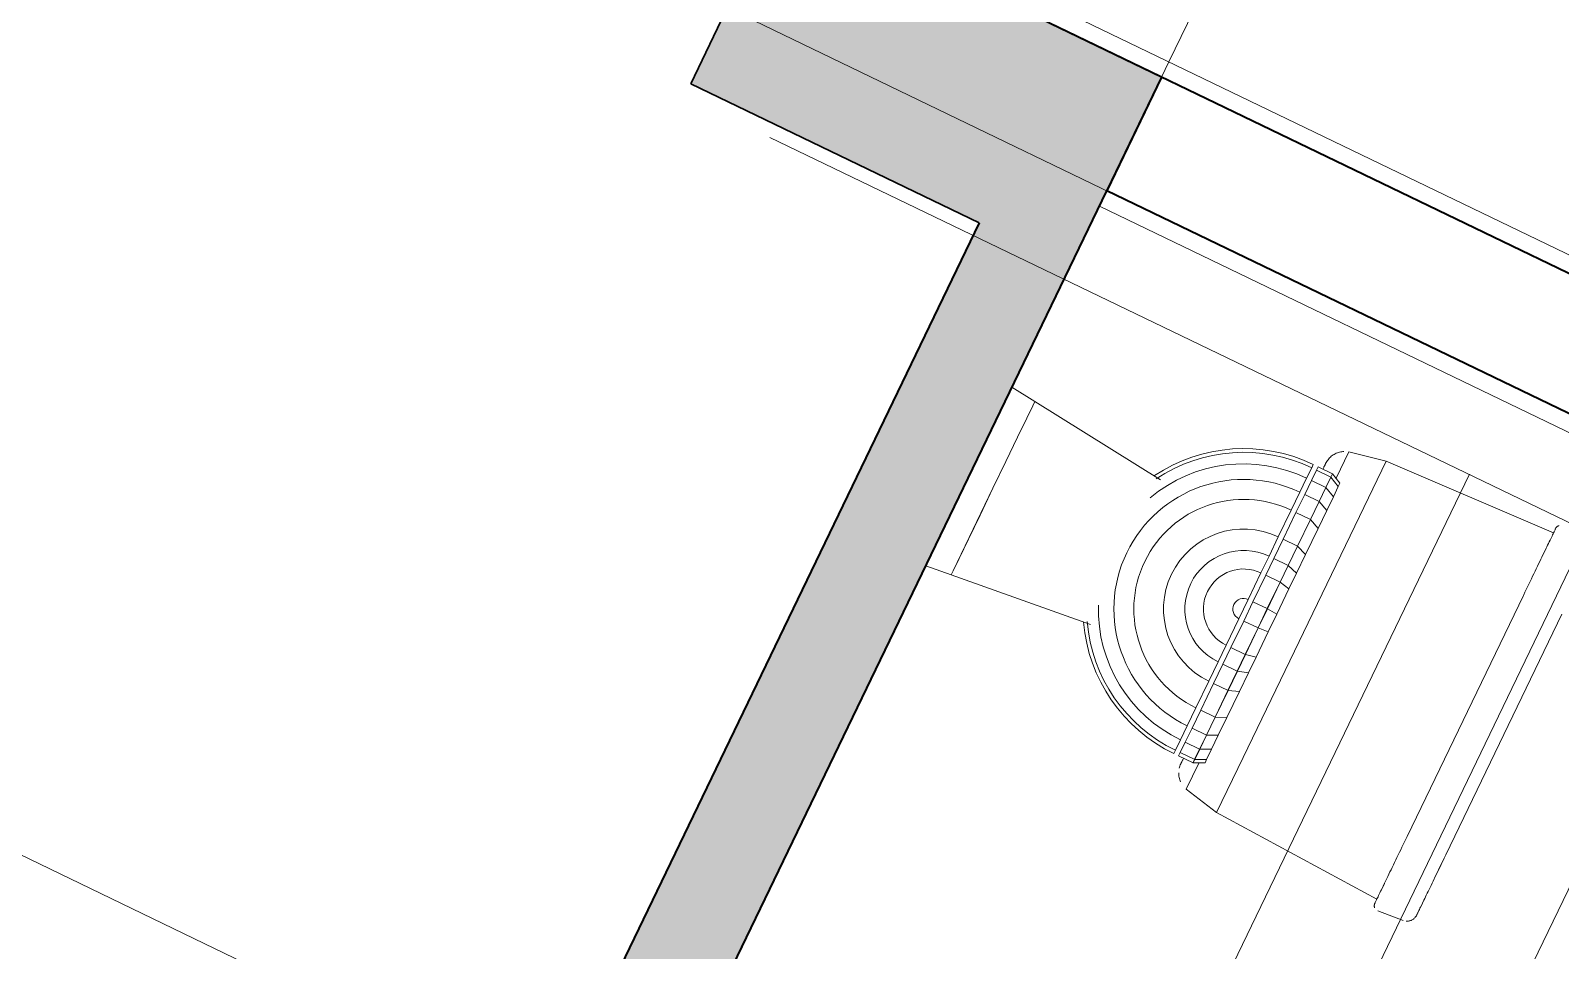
# Model space of a CAD drawing. Header units: millimetres. Extents: x 1373 to 40779, y 1939 to 6439.
# Drawn here: x 4573.24 to 4618.63, y 4648.22 to 4675.52 of the extents above; entities that cross this region are included whole.
import ezdxf

# ---------------------------------------------------------------- set-up
doc = ezdxf.new("R2010")
doc.units = ezdxf.units.MM
doc.linetypes.add('IMPORT-CENTER2', pattern=[112.5, 75, -12.5, 12.5, -12.5])
for name, color, linetype, lineweight in [('A-AREA-IDEN', 2, 'Continuous', 18), ('A-DETL', 6, 'Continuous', 30), ('A-DETL-GENF', 92, 'Continuous', 18), ('A-FLOR-FNSH', 192, 'Continuous', 35), ('A-WALL', 20, 'Continuous', 9), ('A-WALL-FNSH', 113, 'Continuous', 18), ('HESAPLAMALAR', 2, 'Continuous', 30), ('P-SANR-FIXT', 6, 'Continuous', 18), ('S-GRID', 252, 'IMPORT-CENTER2', 5), ('S-STRS', 31, 'Continuous', 18), ('YAZI', 2, 'Continuous', 18)]:
    doc.layers.add(name, color=color, linetype=linetype, lineweight=lineweight)

# ---------------------------------------------------------------- blocks, each defined once
blk = doc.blocks.new('A$Cb0e8746a')
at = {"layer": 'YAZI', "linetype": 'Continuous', "lineweight": 0}
for p, q in [((0.02, 171.86), (0.09, 0)), ((150.05, 124.15), (0.02, 124.15)), ((150.05, 107.74), (0.02, 107.74)), ((150.05, 92.15), (0, 92.15))]:
    blk.add_line(p, q, dxfattribs=at)
blk = doc.blocks.new('A$C30a75ea0')
at = {"layer": 'A-DETL-GENF'}
h = blk.add_hatch(dxfattribs=at)
h.set_pattern_fill('ANSI33', color=153, style=0)
h.set_pattern_definition([(45, (-27770.17, 3654.365), (-4.490128, 4.490128), []), (45, (-27765.68, 3654.365), (-4.490128, 4.490128), [3.175, -1.5875])])
h.paths.add_polyline_path([(1940.75, 535.19), (1940.75, 2323.19), (2190.75, 2323.19), (2190.75, 2285.19), (2215.75, 2285.19), (2215.75, 2323.19), (2791.04, 2323.19), (2791.04, 2285.19), (2816.04, 2285.19), (2816.04, 2323.19), (2997.07, 2323.19), (2997.07, 2335.19), (2190.75, 2335.19), (1940.75, 2335.19), (1940.75, 2500.19), (1700.75, 2500.19), (1700.75, 2335.19), (601.03, 2335.19), (601.03, 2323.19), (731.03, 2323.19), (731.03, 2285.19), (756.03, 2285.19), (756.03, 2323.19), (1245.75, 2323.19), (1245.75, 2285.19), (1270.75, 2285.19), (1270.75, 2323.19), (1700.75, 2323.19), (1700.75, 2035.19), (630.76, 2035.19), (630.76, 2023.19), (731.03, 2023.19), (731.03, 1985.19), (756.03, 1985.19), (756.03, 2023.19), (1245.75, 2023.19), (1245.75, 1985.19), (1270.75, 1985.19), (1270.75, 2023.19), (1700.75, 2023.19), (1700.75, 1735.19), (630.76, 1735.19), (630.76, 1723.19), (731.03, 1723.19), (731.03, 1685.19), (756.03, 1685.19), (756.03, 1723.19), (1245.75, 1723.19), (1245.75, 1685.19), (1270.75, 1685.19), (1270.75, 1723.19), (1700.75, 1723.19), (1700.75, 1435.19), (630.76, 1435.19), (630.76, 1423.19), (731.03, 1423.19), (731.03, 1385.19), (756.03, 1385.19), (756.03, 1423.19), (1245.75, 1423.19), (1245.75, 1385.19), (1270.75, 1385.19), (1270.75, 1423.19), (1700.75, 1423.19), (1700.75, 1135.19), (630.76, 1135.19), (630.76, 1123.19), (731.03, 1123.19), (731.03, 1085.19), (756.03, 1085.19), (756.03, 1123.19), (1245.75, 1123.19), (1245.75, 1085.19), (1270.75, 1085.19), (1270.75, 1123.19), (1700.75, 1123.19), (1700.75, 835.19), (731.03, 835.19), (731.03, 805.19), (430.71, 805.19), (430.72, 535.19), (430.72, 505.19), (731.03, 505.19), (731.03, 475.19), (1700.75, 475.19), (1700.75, 345.19), (1940.75, 345.19), (1940.75, 475.19), (2816.04, 475.19), (2866.04, 475.19), (2866.04, 535.19), (2816.04, 535.19), (2816.04, 835.19), (2791.9, 835.19), (2190.75, 835.19), (2190.75, 785.19), (2215.75, 785.19), (2215.75, 823.19), (2791.9, 823.19), (2791.9, 535.19)])
h.paths.add_polyline_path([(1915.75, 385.19), (1725.75, 385.19), (1725.75, 535.19), (1725.75, 2485.19), (1915.75, 2485.19), (1915.75, 2035.19), (1915.75, 535.19)], flags=16)
h.paths.add_polyline_path([(1700.75, 535.19), (455.71, 535.19), (455.71, 790.56), (731.03, 790.56), (756.03, 789.56), (756.03, 823.19), (1245.75, 823.19), (1245.75, 785.19), (1270.75, 785.19), (1270.75, 823.19), (1700.75, 823.19)], flags=16)
at = {"layer": 'A-DETL'}
blk.add_lwpolyline([(731.03, 835.19), (731.03, 805.19), (430.71, 805.19), (430.72, 535.19), (430.72, 505.19), (731.03, 505.19), (731.03, 475.19), (1700.75, 475.19), (1700.75, 345.19), (1940.75, 345.19), (1940.75, 475.19), (2816.04, 475.19), (2866.04, 475.19), (2866.04, 535.19), (2816.04, 535.19), (2816.04, 835.19), (2791.9, 835.19), (2190.75, 835.19), (2190.75, 785.19), (2215.75, 785.19), (2215.75, 823.19), (2791.9, 823.19), (2791.9, 535.19), (1940.75, 535.19)], dxfattribs=at)
at = {"layer": 'A-FLOR-FNSH', "color": 250}
for p, q in [((2789.84, 835.19), (2205.75, 835.19)), ((2215.75, 823.19), (2789.84, 823.19))]:
    blk.add_line(p, q, dxfattribs=at)
at = {"layer": 'A-WALL', "lineweight": 35}
for p, q in [((2205.75, 1085.19), (2205.75, 835.19)), ((2190.75, 943.7), (2190.75, 717.19)), ((2190.75, 835.19), (2205.75, 835.19))]:
    blk.add_line(p, q, dxfattribs=at)
at = {"layer": 'A-WALL'}
blk.add_line((2332.75, 823.19), (2332.75, 535.19), dxfattribs=at)
at = {"layer": 'A-WALL-FNSH', "color": 7, "lineweight": 9}
for p, q in [((2188.75, 2023.19), (2188.75, 535.19)), ((2207.75, 835.19), (2207.75, 1085.19)), ((2188.75, 835.19), (2190.75, 835.19))]:
    blk.add_line(p, q, dxfattribs=at)
at = {"layer": 'P-SANR-FIXT', "color": 8}
for p, q in [((2259.28, 905.68), (2227.53, 905.68)), ((2259.37, 905.68), (2259.28, 905.68)), ((2259.69, 905.68), (2259.37, 905.68)), ((2260, 905.68), (2259.69, 905.68)), ((2260.32, 905.68), (2260, 905.68)), ((2260.63, 905.68), (2260.32, 905.68)), ((2262.35, 905.68), (2260.55, 905.68)), ((2262.35, 905.68), (2260.55, 905.68)), ((2260.94, 905.68), (2260.63, 905.68)), ((2261.25, 905.68), (2260.94, 905.68)), ((2261.55, 905.68), (2261.25, 905.68)), ((2261.85, 905.68), (2261.55, 905.68)), ((2262.15, 905.68), (2261.85, 905.68)), ((2262.44, 905.68), (2262.15, 905.68)), ((2262.73, 905.68), (2262.44, 905.68)), ((2263.01, 905.68), (2262.73, 905.68)), ((2263.29, 905.68), (2263.01, 905.68)), ((2263.56, 905.68), (2263.29, 905.68)), ((2263.82, 905.68), (2263.56, 905.68)), ((2264.08, 905.68), (2263.82, 905.68)), ((2264.33, 905.68), (2264.08, 905.68)), ((2264.57, 905.68), (2264.33, 905.68)), ((2264.8, 905.68), (2264.57, 905.68)), ((2265.02, 905.68), (2264.8, 905.68)), ((2266.27, 905.68), (2264.99, 905.68)), ((2266.27, 905.68), (2264.99, 905.68)), ((2265.24, 905.68), (2265.02, 905.68)), ((2265.44, 905.68), (2265.24, 905.68)), ((2265.63, 905.68), (2265.44, 905.68)), ((2265.82, 905.68), (2265.63, 905.68)), ((2265.99, 905.68), (2265.82, 905.68)), ((2266.15, 905.68), (2265.99, 905.68)), ((2266.31, 905.68), (2266.15, 905.68)), ((2266.45, 905.68), (2266.31, 905.68)), ((2266.58, 905.68), (2266.45, 905.68)), ((2266.69, 905.68), (2266.58, 905.68)), ((2266.8, 905.68), (2266.69, 905.68)), ((2266.89, 905.68), (2266.8, 905.68)), ((2266.97, 905.68), (2266.89, 905.68)), ((2267.04, 905.68), (2266.97, 905.68)), ((2267.1, 905.68), (2267.04, 905.68)), ((2267.14, 905.68), (2267.1, 905.68)), ((2267.17, 905.68), (2267.14, 905.68)), ((2267.19, 905.68), (2267.17, 905.68)), ((2267.2, 905.68), (2267.19, 905.68)), ((2268.75, 901.29), (2268.47, 904.52)), ((2218.7, 900.6), (2218.71, 900.6)), ((2218.71, 900.6), (2218.73, 900.6)), ((2218.73, 900.6), (2218.76, 900.6)), ((2218.76, 900.6), (2218.81, 900.6)), ((2218.81, 900.6), (2218.88, 900.6)), ((2218.88, 900.6), (2218.95, 900.6)), ((2218.95, 900.6), (2219.05, 900.6)), ((2219.05, 900.6), (2219.15, 900.6)), ((2219.15, 900.6), (2219.27, 900.6)), ((2219.27, 900.6), (2219.4, 900.6)), ((2219.28, 900.6), (2220.26, 879.01)), ((2219.4, 900.6), (2219.54, 900.6)), ((2219.54, 900.6), (2219.7, 900.6)), ((2219.7, 900.6), (2219.87, 900.6)), ((2219.87, 900.6), (2220.05, 900.6)), ((2220.05, 900.6), (2220.24, 900.6)), ((2220.24, 900.6), (2220.45, 900.6)), ((2220.45, 900.6), (2220.67, 900.6)), ((2220.67, 900.6), (2220.89, 900.6)), ((2220.89, 900.6), (2221.13, 900.6)), ((2221.13, 900.6), (2221.38, 900.6)), ((2222.3, 900.6), (2221.31, 900.6)), ((2221.38, 900.6), (2221.64, 900.6)), ((2221.64, 900.6), (2221.91, 900.6)), ((2221.91, 900.6), (2222.18, 900.6)), ((2222.18, 900.6), (2222.47, 900.6)), ((2222.47, 900.6), (2222.76, 900.6)), ((2222.76, 900.6), (2223.06, 900.6)), ((2223.06, 900.6), (2223.37, 900.6)), ((2223.37, 900.6), (2223.69, 900.6)), ((2223.69, 900.6), (2224.01, 900.6)), ((2224.01, 900.6), (2224.33, 900.6)), ((2224.33, 900.6), (2224.66, 900.6)), ((2224.66, 900.6), (2225, 900.6)), ((2225, 900.6), (2225.34, 900.6)), ((2225.34, 900.6), (2225.69, 900.6)), ((2225.69, 900.6), (2226.03, 900.6)), ((2226.03, 900.6), (2226.38, 900.6)), ((2226.38, 900.6), (2226.73, 900.6)), ((2226.73, 900.6), (2227.08, 900.6)), ((2227.08, 900.6), (2227.44, 900.6)), ((2227.44, 900.6), (2227.53, 900.6)), ((2227.53, 900.6), (2259.28, 900.6)), ((2259.28, 900.6), (2259.64, 900.6)), ((2259.64, 900.6), (2259.99, 900.6)), ((2259.99, 900.6), (2260.34, 900.6)), ((2260.34, 900.6), (2260.69, 900.6)), ((2260.69, 900.6), (2261.04, 900.6)), ((2261.04, 900.6), (2261.38, 900.6)), ((2261.38, 900.6), (2261.72, 900.6)), ((2261.72, 900.6), (2262.06, 900.6)), ((2262.06, 900.6), (2262.39, 900.6)), ((2262.39, 900.6), (2262.72, 900.6)), ((2262.72, 900.6), (2263.05, 900.6)), ((2263.05, 900.6), (2263.36, 900.6)), ((2263.36, 900.6), (2263.67, 900.6)), ((2263.67, 900.6), (2263.97, 900.6)), ((2263.97, 900.6), (2264.27, 900.6)), ((2264.27, 900.6), (2264.56, 900.6)), ((2264.56, 900.6), (2264.84, 900.6)), ((2264.84, 900.6), (2265.11, 900.6)), ((2265.11, 900.6), (2265.37, 900.6)), ((2265.37, 900.6), (2265.62, 900.6)), ((2266.51, 900.6), (2265.51, 900.6)), ((2265.62, 900.6), (2265.86, 900.6)), ((2265.86, 900.6), (2266.09, 900.6)), ((2266.09, 900.6), (2266.31, 900.6)), ((2266.31, 900.6), (2266.52, 900.6)), ((2266.52, 900.6), (2266.72, 900.6)), ((2266.56, 879.01), (2267.54, 900.6)), ((2266.72, 900.6), (2266.9, 900.6)), ((2266.9, 900.6), (2267.07, 900.6)), ((2267.07, 900.6), (2267.23, 900.6)), ((2267.23, 900.6), (2267.38, 900.6)), ((2267.38, 900.6), (2267.52, 900.6)), ((2267.52, 900.6), (2267.64, 900.6)), ((2267.64, 900.6), (2267.74, 900.6)), ((2267.74, 900.6), (2267.84, 900.6)), ((2267.84, 900.6), (2267.92, 900.6)), ((2267.92, 900.6), (2267.99, 900.6)), ((2267.99, 900.6), (2268.04, 900.6)), ((2268.04, 900.6), (2268.08, 900.6)), ((2268.08, 900.6), (2268.1, 900.6)), ((2268.1, 900.6), (2268.11, 900.6)), ((2268.11, 900.6), (2268.12, 900.6)), ((2220.26, 879.01), (2221.17, 874.54)), ((2227.53, 879.01), (2220.26, 879.01)), ((2227.53, 879.01), (2259.28, 879.01)), ((2266.56, 879.01), (2259.28, 879.01)), ((2265.64, 874.54), (2266.56, 879.01)), ((2224.63, 874.54), (2221.17, 874.54)), ((2224.36, 873.91), (2225, 875.2)), ((2224.36, 873.93), (2224.8, 873.93)), ((2224.36, 872.02), (2224.36, 873.93)), ((2224.8, 873.91), (2224.36, 873.91)), ((2224.8, 873.91), (2225.43, 875.2)), ((2226.17, 873.91), (2224.8, 873.91)), ((2224.8, 872.02), (2224.8, 873.91)), ((2224.81, 873.93), (2226.17, 873.93)), ((2225, 875.2), (2225.43, 875.2)), ((2225.43, 875.2), (2226.77, 875.2)), ((2226.17, 873.91), (2226.77, 875.2)), ((2226.17, 873.93), (2228.02, 873.93)), ((2228.02, 873.91), (2226.17, 873.91)), ((2226.17, 872.02), (2226.17, 873.91)), ((2226.77, 875.2), (2228.6, 875.2)), ((2228.02, 873.91), (2228.6, 875.2)), ((2228.02, 873.93), (2230.39, 873.93)), ((2228.02, 872.02), (2228.02, 873.93)), ((2230.39, 873.91), (2228.02, 873.91)), ((2228.6, 875.2), (2230.94, 875.2)), ((2230.39, 873.91), (2230.94, 875.2)), ((2230.39, 873.93), (2233.91, 873.93)), ((2233.91, 873.91), (2230.39, 873.91)), ((2230.39, 872.02), (2230.39, 873.91)), ((2230.94, 875.2), (2234.4, 875.2)), ((2233.91, 873.93), (2234.4, 875.2)), ((2233.91, 873.93), (2236.45, 873.93)), ((2236.45, 873.91), (2233.91, 873.91)), ((2233.91, 872.02), (2233.91, 873.91)), ((2234.4, 875.2), (2236.84, 875.2)), ((2236.45, 873.93), (2236.84, 875.2)), ((2236.45, 873.93), (2238.65, 873.93)), ((2236.45, 872.02), (2236.45, 873.93)), ((2238.65, 873.91), (2236.45, 873.91)), ((2236.84, 875.2), (2238.92, 875.2)), ((2238.65, 873.93), (2238.92, 875.2)), ((2238.65, 873.93), (2242.14, 873.93)), ((2238.65, 872.02), (2238.65, 873.93)), ((2242.14, 873.91), (2238.65, 873.91)), ((2238.92, 875.2), (2242.25, 875.2)), ((2242.14, 873.93), (2242.25, 875.2)), ((2242.14, 873.93), (2244.68, 873.93)), ((2244.68, 873.91), (2242.14, 873.91)), ((2242.14, 872.02), (2242.14, 873.91)), ((2242.25, 875.2), (2244.57, 875.2)), ((2244.68, 873.93), (2244.57, 875.2)), ((2244.57, 875.2), (2247.9, 875.2)), ((2244.68, 873.93), (2248.16, 873.93)), ((2244.68, 872.02), (2244.68, 873.93)), ((2248.17, 873.91), (2244.68, 873.91)), ((2248.16, 873.93), (2247.9, 875.2)), ((2247.9, 875.2), (2249.98, 875.2)), ((2248.17, 873.93), (2250.36, 873.93)), ((2250.37, 873.91), (2248.17, 873.91)), ((2248.17, 872.02), (2248.17, 873.91)), ((2250.36, 873.93), (2249.98, 875.2)), ((2249.98, 875.2), (2252.42, 875.2)), ((2250.37, 873.93), (2252.91, 873.93)), ((2252.91, 873.91), (2250.37, 873.91)), ((2250.37, 872.02), (2250.37, 873.91)), ((2252.9, 873.93), (2252.42, 875.2)), ((2252.42, 875.2), (2255.88, 875.2)), ((2252.91, 873.93), (2256.43, 873.93)), ((2252.91, 872.02), (2252.91, 873.93)), ((2256.43, 873.91), (2252.91, 873.91)), ((2256.43, 873.91), (2255.88, 875.2)), ((2255.88, 875.2), (2258.21, 875.2)), ((2256.43, 873.93), (2258.8, 873.93)), ((2256.43, 872.02), (2256.43, 873.93)), ((2258.8, 873.91), (2256.43, 873.91)), ((2258.8, 873.91), (2258.21, 875.2)), ((2258.21, 875.2), (2260.04, 875.2)), ((2258.8, 873.93), (2260.64, 873.93)), ((2258.8, 872.02), (2258.8, 873.93)), ((2260.65, 873.91), (2258.8, 873.91)), ((2260.65, 873.91), (2260.04, 875.2)), ((2260.04, 875.2), (2261.39, 875.2)), ((2260.65, 873.93), (2262.02, 873.93)), ((2262.02, 873.91), (2260.65, 873.91)), ((2260.65, 872.02), (2260.65, 873.91)), ((2262.02, 873.91), (2261.39, 875.2)), ((2261.39, 875.2), (2261.82, 875.2)), ((2262.46, 873.91), (2261.82, 875.2)), ((2262.02, 873.93), (2262.46, 873.93)), ((2262.02, 872.02), (2262.02, 873.93)), ((2262.46, 873.91), (2262.02, 873.91)), ((2265.64, 874.54), (2262.19, 874.54)), ((2262.46, 872.02), (2262.46, 873.93)), ((2223.63, 872.66), (2223.63, 872.66)), ((2223.63, 872.66), (2223.64, 872.66)), ((2223.64, 872.66), (2223.66, 872.66)), ((2223.66, 872.66), (2223.68, 872.66)), ((2223.68, 872.66), (2223.71, 872.66)), ((2223.71, 872.66), (2223.74, 872.66)), ((2223.74, 872.66), (2223.78, 872.66)), ((2223.78, 872.66), (2223.83, 872.66)), ((2223.83, 872.66), (2223.88, 872.66)), ((2223.88, 872.66), (2223.94, 872.66)), ((2223.94, 872.66), (2224, 872.66)), ((2224, 872.66), (2224.07, 872.66)), ((2224.07, 872.66), (2224.14, 872.66)), ((2224.14, 872.66), (2224.22, 872.66)), ((2224.22, 872.66), (2224.31, 872.66)), ((2224.8, 872.02), (2224.36, 872.02)), ((2226.17, 872.02), (2224.8, 872.02)), ((2228.02, 872.02), (2226.17, 872.02)), ((2230.39, 872.02), (2228.02, 872.02)), ((2233.91, 872.02), (2230.39, 872.02)), ((2236.45, 872.02), (2233.91, 872.02)), ((2238.65, 872.02), (2236.45, 872.02)), ((2242.14, 872.02), (2238.65, 872.02)), ((2244.68, 872.02), (2242.14, 872.02)), ((2248.17, 872.02), (2244.68, 872.02)), ((2250.37, 872.02), (2248.17, 872.02)), ((2252.91, 872.02), (2250.37, 872.02)), ((2256.43, 872.02), (2252.91, 872.02)), ((2258.8, 872.02), (2256.43, 872.02)), ((2260.65, 872.02), (2258.8, 872.02)), ((2262.02, 872.02), (2260.65, 872.02)), ((2262.46, 872.02), (2262.02, 872.02)), ((2262.48, 872.66), (2262.57, 872.66)), ((2262.57, 872.66), (2262.65, 872.66)), ((2262.65, 872.66), (2262.73, 872.66)), ((2262.73, 872.66), (2262.8, 872.66)), ((2262.8, 872.66), (2262.86, 872.66)), ((2262.86, 872.66), (2262.92, 872.66)), ((2262.92, 872.66), (2262.98, 872.66)), ((2262.98, 872.66), (2263.03, 872.66)), ((2263.03, 872.66), (2263.07, 872.66)), ((2263.07, 872.66), (2263.1, 872.66)), ((2263.1, 872.66), (2263.13, 872.66)), ((2263.13, 872.66), (2263.16, 872.66)), ((2263.16, 872.66), (2263.17, 872.66)), ((2263.17, 872.66), (2263.18, 872.66)), ((2263.18, 872.66), (2263.19, 872.66)), ((2224.36, 871.39), (2224.8, 871.39)), ((2224.8, 871.39), (2226.17, 871.39)), ((2226.17, 871.39), (2228.02, 871.39)), ((2228.02, 871.39), (2230.39, 871.39)), ((2230.39, 871.39), (2233.91, 871.39)), ((2233.91, 871.39), (2236.45, 871.39)), ((2236.45, 871.39), (2238.65, 871.39)), ((2238.65, 871.39), (2242.14, 871.39)), ((2242.14, 871.39), (2243.41, 871.39)), ((2243.41, 871.39), (2244.68, 871.39)), ((2244.68, 871.39), (2248.17, 871.39)), ((2248.17, 871.39), (2250.37, 871.39)), ((2250.37, 871.39), (2252.91, 871.39)), ((2252.91, 871.39), (2256.43, 871.39)), ((2256.43, 871.39), (2258.8, 871.39)), ((2258.8, 871.39), (2260.65, 871.39)), ((2260.65, 871.39), (2262.02, 871.39)), ((2262.02, 871.39), (2262.46, 871.39)), ((2233.88, 855.83), (2231.98, 838.37)), ((2254.84, 838.37), (2252.93, 855.83)), ((2231.98, 838.37), (2231.63, 835.19)), ((2231.98, 838.37), (2232.54, 838.37)), ((2232.54, 838.37), (2231.98, 838.37)), ((2232.54, 838.37), (2234.16, 838.37)), ((2234.16, 838.37), (2232.54, 838.37)), ((2234.16, 838.37), (2236.69, 838.37)), ((2236.69, 838.37), (2234.16, 838.37)), ((2236.69, 838.37), (2239.88, 838.37)), ((2239.88, 838.37), (2236.69, 838.37)), ((2239.88, 838.37), (2243.41, 838.37)), ((2243.41, 838.37), (2239.88, 838.37)), ((2243.41, 838.37), (2246.94, 838.37)), ((2254.28, 838.37), (2243.41, 838.37)), ((2246.94, 838.37), (2250.13, 838.37)), ((2250.13, 838.37), (2252.66, 838.37)), ((2252.66, 838.37), (2254.28, 838.37)), ((2254.28, 838.37), (2254.84, 838.37)), ((2254.84, 838.37), (2254.28, 838.37)), ((2255.18, 835.19), (2254.84, 838.37))]:
    blk.add_line(p, q, dxfattribs=at)
for radius, start, end in [(19.05, 180, 239.5183), (18.61, 180, 239.6408), (17.24, 180, 245.7328), (15.39, 180, 0), (13.02, 180, 0), (9.5, 180, 0), (6.96, 180, 0), (4.76, 180, 0), (1.27, 180, 0), (17.24, 294.2672, 0), (18.61, 300.3592, 0), (19.05, 300.4817, 0)]:
    blk.add_arc((2243.41, 871.39), radius, start, end, dxfattribs=at)
for points, knots in [([(2268.38, 904.87), (2268.36, 904.91), (2268.34, 904.96), (2268.3, 905.04), (2268.25, 905.13), (2268.17, 905.23), (2268.06, 905.35), (2267.93, 905.45), (2267.8, 905.53), (2267.67, 905.59), (2267.47, 905.66), (2267.31, 905.68), (2267.2, 905.68)], [-0.8050375, -0.8050375, -0.8050375, -0.8050375, -0.75, -0.7083333, -0.6666667, -0.5833333, -0.5, -0.4166667, -0.3333333, -0.25, -0.1666667, 0, 0, 0, 0]), ([(2218.23, 900.8), (2218.24, 900.8), (2218.26, 900.78), (2218.29, 900.75), (2218.33, 900.72), (2218.39, 900.68), (2218.45, 900.65), (2218.51, 900.63), (2218.59, 900.6), (2218.66, 900.6), (2218.7, 900.6)], [0.5, 0.5, 0.5, 0.5, 0.53125, 0.5625, 0.625, 0.6875, 0.75, 0.8125, 0.875, 1, 1, 1, 1]), ([(2268.12, 900.6), (2268.16, 900.6), (2268.23, 900.6), (2268.31, 900.63), (2268.37, 900.65), (2268.43, 900.68), (2268.49, 900.72), (2268.53, 900.75), (2268.56, 900.78), (2268.58, 900.8), (2268.58, 900.8)], [-1, -1, -1, -1, -0.875, -0.8125, -0.75, -0.6875, -0.625, -0.5625, -0.53125, -0.5, -0.5, -0.5, -0.5]), ([(2221.39, 874), (2221.43, 873.93), (2221.52, 873.78), (2221.68, 873.56), (2221.87, 873.36), (2222.08, 873.18), (2222.31, 873.02), (2222.55, 872.89), (2222.81, 872.79), (2223.17, 872.69), (2223.44, 872.66), (2223.63, 872.66)], [0.1752548, 0.1752548, 0.1752548, 0.1752548, 0.25, 0.3333333, 0.4166667, 0.5, 0.5833333, 0.6666667, 0.75, 0.8333333, 1, 1, 1, 1])]:
    blk.add_open_spline(points, degree=3, knots=knots, dxfattribs=at)
for points in [[(2264.26, 872.9), (2264.34, 872.94), (2264.5, 873.02), (2264.74, 873.18), (2264.95, 873.36), (2265.08, 873.49), (2265.13, 873.57)], [(2263.19, 872.66), (2263.38, 872.66), (2263.57, 872.68), (2263.75, 872.72)]]:
    blk.add_open_spline(points, degree=3, dxfattribs=at)
at = {"layer": 'S-GRID', "lineweight": 18}
blk.add_line((2205.75, 0), (2205.75, 3015.89), dxfattribs=at)
at = {"layer": 'S-STRS'}
blk.add_line((2188.75, 835.19), (2070.75, 835.19), dxfattribs=at)
at = {"layer": 'A-AREA-IDEN'}
blk.add_blockref('A$Cb0e8746a', (2217.34, 796.43), dxfattribs=at)

msp = doc.modelspace()

# ---------------------------------------------------------------- block references
at = {"layer": 'HESAPLAMALAR', "color": 4, "xscale": 0.2499999999999999, "yscale": 0.2499999999999999, "zscale": 0.2499999999999999, "rotation": 244.2513197565932}
msp.add_blockref('A$C30a75ea0', (4656.664, 5258.154), dxfattribs=at)

doc.saveas('drawing.dxf')
